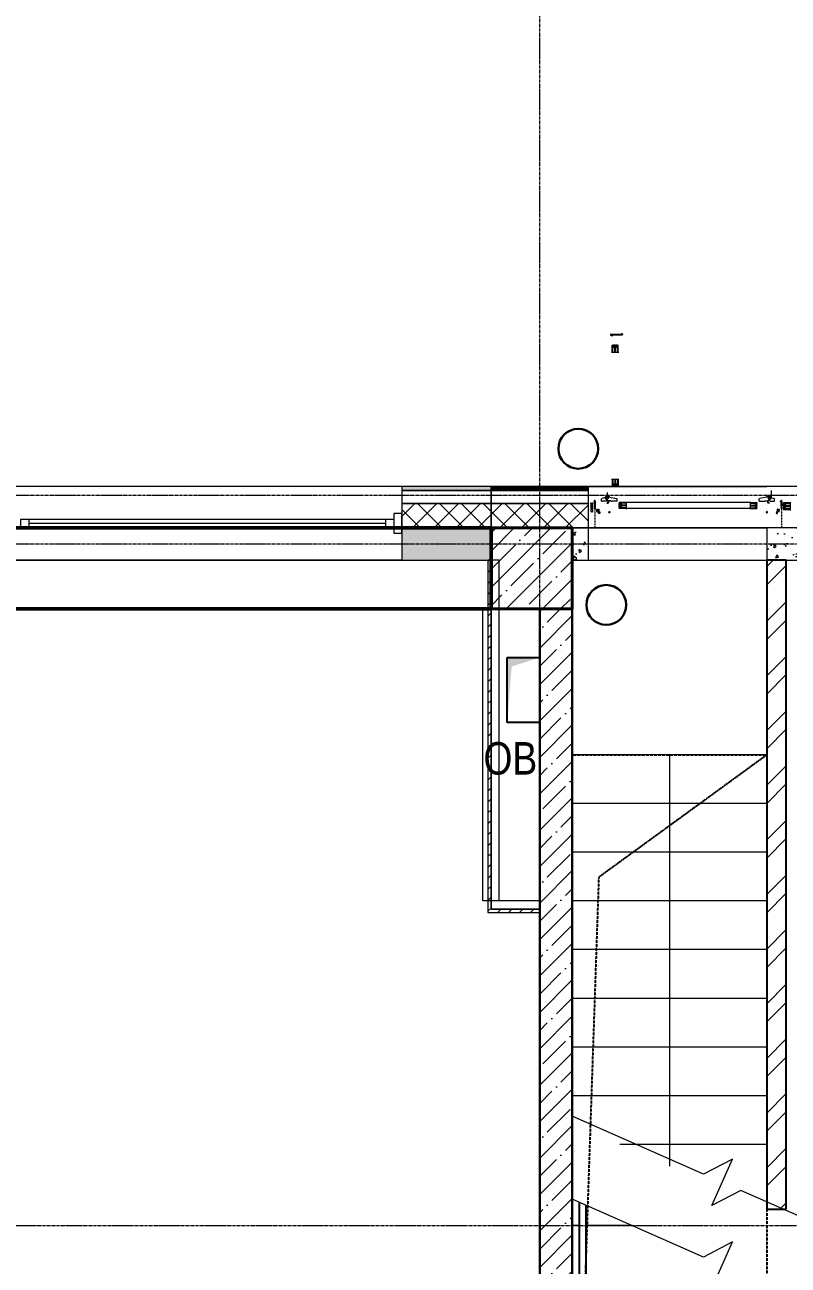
# Model space of a CAD drawing. Header units: millimetres. Extents: x -7155 to 483283, y -227682 to 148426.
# Drawn here: x 21025 to 25732, y 96055 to 103700 of the extents above; entities that cross this region are included whole.
import ezdxf

# ---------------------------------------------------------------- set-up
doc = ezdxf.new("R2010")
doc.units = ezdxf.units.MM
for name, pattern in [('ACAD_ISO10W100', [18, 12, -3, 0, -3]), ('CENTER', [50.8, 31.75, -6.35, 6.35, -6.35]), ('CENTER2', [28.575, 19.05, -3.175, 3.175, -3.175]), ('HIDDEN', [9.525, 6.35, -3.175]), ('HIDDEN2', [4.7625, 3.175, -1.5875])]:
    doc.linetypes.add(name, pattern=pattern)
doc.layers.add('001', color=7, linetype='Continuous')
doc.layers.add('CENTER', color=1, linetype='CENTER')
for name, color, linetype, lineweight in [('A-Wall-Open', 8, 'Continuous', 0), ('A-Wall_Материал_Газоблок_Контур', 250, 'Continuous', 0), ('Al', 59, 'Continuous', 13), ('Cen', 1, 'CENTER2', 13), ('OSN', 7, 'Continuous', 0), ('АР_Колонны', 70, 'Continuous', 30), ('АР_Окна', 4, 'Continuous', 5), ('АР_Стены ГКЛ', 1, 'Continuous', 15), ('АР_Стены ЖБ', 7, 'Continuous', 30), ('АР_Стены кирпич', 32, 'Continuous', 25), ('АР_Стены ПЕНОблок', 52, 'Continuous', 20), ('АР_Стены_Стекло', 4, 'Continuous', 13), ('АР_Тонкая', 254, 'Continuous', 5), ('АР_Утеплитель', 31, 'Continuous', 0), ('АР_Ф_ЛК', 7, 'Continuous', 5), ('АР_Штриховка', 8, 'Continuous', 0), ('Витражные конструкции', 252, 'Continuous', 15), ('ОВ_Отопление', 30, 'Continuous', 5), ('Оси', 1, 'ACAD_ISO10W100', 13)]:
    doc.layers.add(name, color=color, linetype=linetype, lineweight=lineweight)
for name, color, linetype, lineweight, true_color in [('АР_Оси_РД_100', 7, 'Continuous', 0, 0x525252), ('РД_Оси_100', 7, 'Continuous', 0, 0x525252), ('СКУД', 7, 'Continuous', 0, 0xff1a1a)]:
    doc.layers.add(name, color=color, linetype=linetype, lineweight=lineweight, true_color=true_color)
doc.layers.add('КР_Балки-0.5', color=60, linetype='Continuous', lineweight=50, plot=False)
doc.layers.add('РД_Витраж_проем', color=80, linetype='Continuous', lineweight=0, plot=False)
doc.styles.add('style1', font='ARIALN.TTF')

# ---------------------------------------------------------------- blocks, each defined once
blk = doc.blocks.new('СОШ_2200_АР_ОСИ_М100_28.05.24')
at = {"layer": 'АР_Оси_РД_100', "linetype": 'CENTER2'}
for p, q in [((24200, -6155), (24200, 139938.679)), ((-5954.958, 96300), (119910, 96300))]:
    blk.add_line(p, q, dxfattribs=at)
for points in [[(119910, 100950), (119410, 100800), (-5454.958, 100800), (-5954.958, 100950)], [(119910, 100350), (119410, 100500), (-5454.958, 100500), (-5954.958, 100350)]]:
    blk.add_lwpolyline(points, dxfattribs=at)
blk = doc.blocks.new('ТПУ-45.02')
at = {"elevation": 0}
blk.add_lwpolyline([(-2, 2.5, -0.916659), (-1.5, 2.4), (-1.5, 1.4, -0.398231), (-1.6, 1.3), (-1.9, 1.3, 0.668179), (-2.1, 0.9), (-1.3, 0.1, 0.198912), (-1.1, 0), (1.2, 0, 0.198912), (1.3, 0.1), (2.1, 0.9, 0.668179), (2, 1.3), (1.6, 1.3, -0.414214), (1.5, 1.4), (1.5, 2.4, -0.904069), (2, 2.5), (3.3, 2.5, 0.414214), (3.5, 2.7), (3.5, 3.1, 0.327426), (3.3, 3.4), (-1, 4.3, 0.167079), (-1.2, 4.3, -0.978527), (-1.6, 4.8, 0.140808), (-1.5, 4.9), (-1, 6.4, -0.301775), (-0.8, 6.6, -0.191208), (1.6, 6.3, -0.2528), (1.7, 6.1, 0.249371), (1.8, 5.9, -0.087675), (2.5, 5.2, 0.34791), (2.8, 5.1), (3.3, 5.4, 0.434986), (3.4, 5.7, 0.631386), (-3.8, 4.5), (-3.8, 2.7, 0.423855), (-3.6, 2.5)], format="xyb", close=True, dxfattribs=at)
blk.add_lwpolyline([(-2, 4.3, 0.440609), (-1.8, 4), (-0.5, 3.8, -0.880439), (-0.6, 3.3), (-3.2, 3.3, -0.266716), (-1.7, 6.2, -0.681981), (-1.5, 6.1)], format="xyb", close=True)
blk.add_lwpolyline([(0.6, 0.7, 0.413945), (0.7, 0.8), (0.7, 2.4, 0.414214), (0.5, 2.7), (-0.4, 2.7, 0.414214), (-0.7, 2.4), (-0.7, 0.8, 0.413945), (-0.5, 0.7), (0.6, 0.7)], format="xyb")
blk = doc.blocks.new('РУ-65.05')
blk.add_blockref('ТПУ-45.02', (-2.6, -2.5))
blk = doc.blocks.new('petlia_dv')
for p, q in [((-59.9, 22), (-59.9, 11)), ((-59.9, 22), (-24.3, 22)), ((-59.9, 11), (-59.7, 11)), ((-59.7, 11), (-59.7, 9.4)), ((-12.5, -2.6), (-55.6, 4.4)), ((-20.9, 22), (-24.3, 22)), ((-20.9, 22), (-20.9, 19)), ((-20.9, 19), (-4.9, 19)), ((-4.9, 19), (-0.2, 13.4)), ((-4.9, 19), (-2.7, 16.3)), ((7.9, 19), (-1.3, 14.8)), ((-0.2, 13.4), (5.5, 13.3)), ((5.5, 13.3), (5.5, 12.4)), ((5.9, 12.3), (5.5, 12.4)), ((7.9, 22), (32.5, 22)), ((7.9, 22), (7.9, 19)), ((12.5, 4.5), (12.5, -4.5)), ((12.5, -2), (33.9, 3.8)), ((35.9, 22), (32.5, 22)), ((35.9, 7), (35.4, 7)), ((35.4, 7), (35.4, 5.7)), ((35.9, 22), (35.9, 7)), ((-12.5, -2.6), (-12.5, -4.5)), ((4.5, -12.5), (-4.5, -12.5)), ((-4.5, -12.5), (4.5, -12.5)), ((12.5, -2.4), (12.5, -4.5))]:
    blk.add_line(p, q)
for radius in [6, 5]:
    blk.add_circle((0, 0), radius)
for centre, radius, start, end in [((-54.7, 9.4), 5, 180, 260), ((4.5, 4.5), 8, 0, 80), ((33.4, 5.7), 2, 285, 0), ((-4.5, -4.5), 8, 180, 270), ((-4.5, -4.5), 8, 180, 270), ((4.5, -4.5), 8, 270, 0), ((4.5, -4.5), 8, 270, 0)]:
    blk.add_arc(centre, radius, start, end)
at = {"layer": '001'}
blk.add_line((-12.5, -2.5), (-12.5, -4.5), dxfattribs=at)
at = {"layer": 'Cen', "ltscale": 0.5}
blk.add_line((3.2, 0), (-3.2, 0), dxfattribs=at)
at = {"layer": 'Cen', "ltscale": 0.3}
blk.add_line((0, 3.2), (0, -2.8), dxfattribs=at)
blk = doc.blocks.new('tpu004MM')
blk.add_lwpolyline([(4, -6.3, -1), (4.4, -7.3), (2.7, -7.9, 0.315299), (2.5, -8.1), (2.5, -8.5, -0.8391), (1.3, -8.7), (-1.2, -1.7, -0.520567), (-1, -1.4), (-0.2, -1.4, 0.414214), (0, -1.2), (0, 1.1, 0.520567), (-0.7, 1.5), (-1.5, 1.2, -0.414214), (-1.8, 1.4), (-2.3, 2.8, -0.414214), (-2.2, 3.1), (0.4, 4.1, -0.067914), (0.5, 4.1), (5.7, 4.5, -0.87281), (5.8, 3.9), (2.7, 2.8, 0.315299), (2.5, 2.5), (2.5, -1.2, 0.520567), (2.8, -1.4), (5.3, -0.5, -1), (5.7, -1.5), (2.7, -2.6, 0.315299), (2.5, -2.8), (2.5, -6.5, 0.520567), (2.8, -6.8)], format="xyb", close=True)
blk = doc.blocks.new('РУ-65.02')
at = {"layer": 'OSN', "xscale": -1}
blk.add_blockref('tpu004MM', (0, 0), dxfattribs=at)
blk = doc.blocks.new('Стекло 4 мм разрез')
at = {"layer": 'Al'}
for p, q in [((-2, -41.9), (-2, 0)), ((2, -41.9), (2, 0))]:
    blk.add_line(p, q, dxfattribs=at)
at = {"layer": 'Al', "ltscale": 4}
blk.add_line((2, 0), (-2, 0), dxfattribs=at)
at = {"layer": 'Al', "color": 5, "linetype": 'Continuous'}
for p, q in [((-1.4, -5.4), (1.4, -2.5)), ((-1.4, -11), (1.4, -8.2)), ((-1.4, -16.7), (1.4, -13.9)), ((-1.4, -22.4), (1.4, -19.6)), ((-1.4, -28.1), (1.4, -25.2)), ((-1.4, -33.7), (1.4, -30.9)), ((-1.4, -39.4), (1.4, -36.6)), ((-1.1, -3.9), (0, -2.8)), ((-1.1, -9.6), (0, -8.5)), ((-1.1, -15.3), (0, -14.2)), ((-1.1, -21), (0, -19.8)), ((-1.1, -26.6), (0, -25.5)), ((-1.1, -32.3), (0, -31.2)), ((-1.1, -38), (0, -36.9)), ((0, -5.1), (1.1, -3.9)), ((0, -10.8), (1.1, -9.6)), ((0, -16.4), (1.1, -15.3)), ((0, -22.1), (1.1, -21)), ((0, -27.8), (1.1, -26.6)), ((0, -33.5), (1.1, -32.3)), ((0, -39.1), (1.1, -38))]:
    blk.add_line(p, q, dxfattribs=at)
blk = doc.blocks.new('СПД 38 4+4+4')
at = {"layer": 'Al', "ltscale": 4}
for p, q in [((4, 0), (17, -12)), ((4, -12), (17, 0)), ((21, 0), (34, -12)), ((21, -12), (34, 0))]:
    blk.add_line(p, q, dxfattribs=at)
for points in [[(4, 0), (17, 0), (17, -12), (4, -12)], [(21, 0), (34, 0), (34, -12), (21, -12)]]:
    blk.add_lwpolyline(points, close=True, dxfattribs=at)
at = {"layer": 'Cen', "ltscale": 5}
blk.add_line((41, -41.9), (-3, -41.9), dxfattribs=at)
at = {"layer": 'Al', "ltscale": 4}
for p in [(2, 0), (19, 0), (36, 0)]:
    blk.add_blockref('Стекло 4 мм разрез', p, dxfattribs=at)
blk = doc.blocks.new('ТПУ-032-14')
at = {"color": 191}
for p, q in [((-12, 0), (-12, -14)), ((-9.8, 0), (-12, 0)), ((-8.5, 4.4), (-10, 2.1)), ((-10, 1.9), (-9.6, 1.6)), ((-9.5, 1.4), (-9.5, 0.2)), ((-8, -1.2), (-8, 4.2)), ((-4, 4.2), (-4, -1.2)), ((-2, 2.1), (-3.5, 4.4)), ((-2.5, 0.2), (-2.5, 1.4)), ((-2.4, 1.6), (-2, 1.9)), ((0, 0), (-2.3, 0)), ((0, -14), (0, 0)), ((-12, -14), (-10.6, -14)), ((-10.5, -5.8), (-10.5, -1.8)), ((-10.5, -12.2), (-10.5, -9.9)), ((-10.4, -13.9), (-9.6, -13.1)), ((-10.3, -9.6), (-6.1, -8.5)), ((-10.2, -1.5), (-8.2, -1.5)), ((-9.8, -12.5), (-10.2, -12.5)), ((-9.5, -12.9), (-9.5, -12.8)), ((-6.1, -5.9), (-9.2, -6.8)), ((-2.8, -6.8), (-5.9, -5.9)), ((-5.9, -8.5), (-1.7, -9.6)), ((-3.8, -1.5), (-1.8, -1.5)), ((-2.5, -12.8), (-2.5, -12.9)), ((-2.4, -13.1), (-1.6, -13.9)), ((-1.8, -12.5), (-2.3, -12.5)), ((-1.5, -1.8), (-1.5, -5.8)), ((-1.5, -9.9), (-1.5, -12.2)), ((-1.4, -14), (0, -14))]:
    blk.add_line(p, q, dxfattribs=at)
for centre, start, end in [((-9.8, 2), 146.30993, 216.61583), ((-8.2, 4.2), 0, 146.30993), ((-3.8, 4.2), 33.69007, 180), ((-2.3, 2), 323.38417, 33.69007), ((-10.6, -13.8), 270, 315), ((-9.8, -12.8), 0, 90), ((-9.8, -12.9), 315, 0), ((-8.2, -1.2), 270, 0), ((-6, -6.2), 75, 105), ((-3.8, -1.2), 180, 270), ((-2.3, -12.8), 90, 180), ((-2.3, -12.9), 180, 225), ((-1.4, -13.8), 225, 270)]:
    blk.add_arc(centre, 0.25, start, end, dxfattribs=at)
at = {"color": 191, "extrusion": (0, 0, -1)}
for centre, radius, start, end in [((9.7, 0.2), 0.25, 180, 270), ((9.7, 1.4), 0.25, 127.90448, 180), ((2.3, 1.4), 0.25, 0, 52.09552), ((2.3, 0.2), 0.25, 270, 0), ((10.2, -1.8), 0.25, 0, 90), ((9.5, -5.8), 1, 255, 0), ((10.2, -9.9), 0.25, 0, 75), ((10.2, -12.2), 0.25, 270, 0), ((6, -8.8), 0.25, 75, 105), ((2.5, -5.8), 1, 180, 285), ((1.7, -1.8), 0.25, 90, 180), ((1.7, -12.2), 0.25, 180, 270), ((1.7, -9.9), 0.25, 105, 180)]:
    blk.add_arc(centre, radius, start, end, dxfattribs=at)
blk = doc.blocks.new('Дверь 72 активная створка в витраж 44')
at = {"layer": 'OSN'}
blk.add_line((-73, 34.7), (-82.8, 34.7), dxfattribs=at)
at = {"rotation": 180}
for name, p in [('РУ-65.05', (-85.1, 41.3)), ('РУ-65.02', (-29.2, -25.5))]:
    blk.add_blockref(name, p, dxfattribs=at)
blk.add_blockref('РУ-65.05', (-86.6, -22.7))
at = {"layer": 'Al', "ltscale": 4, "xscale": -1}
for p, rotation in [((-144.6, 140.2), 179.9999999999999), ((-150.5, 0.3), 270)]:
    blk.add_blockref('СПД 38 4+4+4', p, dxfattribs=dict(at, rotation=rotation))
at = {"layer": 'Al', "ltscale": 4, "rotation": 180}
blk.add_blockref('ТПУ-032-14', (-25, -18), dxfattribs=at)
at = {"layer": 'OSN', "xscale": -1, "rotation": 180}
blk.add_blockref('petlia_dv', (-77.5, 67.3), dxfattribs=at)
blk = doc.blocks.new('Дверь 72 в витраж 44')
at = {"layer": 'OSN'}
blk.add_line((-73, 34.7), (-82.8, 34.7), dxfattribs=at)
at = {"rotation": 180}
for name, p in [('РУ-65.05', (-85.1, 41.3)), ('РУ-65.02', (-29.2, -25.5))]:
    blk.add_blockref(name, p, dxfattribs=at)
blk.add_blockref('РУ-65.05', (-86.6, -22.7))
at = {"layer": 'Al', "ltscale": 4, "xscale": -1, "rotation": 270}
blk.add_blockref('СПД 38 4+4+4', (-150.5, 0.3), dxfattribs=at)
at = {"layer": 'Al', "ltscale": 4, "rotation": 180}
blk.add_blockref('ТПУ-032-14', (-25, -18), dxfattribs=at)
at = {"layer": 'OSN', "xscale": -1, "rotation": 180}
blk.add_blockref('petlia_dv', (-77.5, 67.3), dxfattribs=at)
blk = doc.blocks.new('стойка 500.100.03')
at = {"layer": 'Оси'}
blk.add_line((0, 0), (0, -118), dxfattribs=at)
blk = doc.blocks.new('VS_5i5x45')
for p, q in [((-5.1, 3.9), (-4.7, 4.5)), ((-5.1, -3.9), (-5.1, 3.9)), ((-5.1, 0), (-5.1, 3.9)), ((-5.1, 0), (-5.1, -3.9)), ((-1.4, 4.5), (-4.7, 4.5)), ((-1.4, 2.7), (-4.7, 2.7)), ((-1.4, 2.7), (-3.2, 2.7)), ((-1.1, 5), (-1.4, 4.5)), ((-1.1, 5), (-0.5, 5)), ((-1.1, 0), (-1.1, 5)), ((-1.1, 0), (-1.1, -5)), ((-0.5, 5), (-0.5, 0)), ((-0.5, 2.7), (23.8, 2.7)), ((-0.5, -5), (-0.5, 0)), ((23.8, 2.7), (24.7, -2.8)), ((24.1, 1.8), (23.8, 2.7)), ((24.1, 1.8), (25, -1.8)), ((24.1, 1.8), (25.4, 1.8)), ((25.4, 1.8), (25.6, 2.7)), ((25.4, 1.8), (26.3, -1.8)), ((25.6, 2.7), (26.5, -2.8)), ((25.9, 1.8), (25.6, 2.7)), ((25.9, 1.8), (26.8, -1.8)), ((25.9, 1.8), (27.2, 1.8)), ((27.2, 1.8), (27.4, 2.7)), ((27.2, 1.8), (28.1, -1.8)), ((27.4, 2.7), (28.3, -2.8)), ((27.7, 1.8), (27.4, 2.7)), ((27.7, 1.8), (28.6, -1.8)), ((27.7, 1.8), (29, 1.8)), ((29, 1.8), (29.2, 2.7)), ((29, 1.8), (29.9, -1.8)), ((29.2, 2.7), (30.1, -2.8)), ((29.5, 1.8), (29.2, 2.7)), ((29.5, 1.8), (30.4, -1.8)), ((29.5, 1.8), (30.8, 1.8)), ((30.8, 1.8), (31, 2.7)), ((30.8, 1.8), (31.7, -1.8)), ((31, 2.7), (31.9, -2.8)), ((31.3, 1.8), (31, 2.7)), ((31.3, 1.8), (32.2, -1.8)), ((31.3, 1.8), (32.6, 1.8)), ((32.6, 1.8), (32.8, 2.7)), ((32.6, 1.8), (33.5, -1.8)), ((32.8, 2.7), (33.7, -2.8)), ((33.1, 1.8), (32.8, 2.7)), ((33.1, 1.8), (34, -1.8)), ((33.1, 1.8), (34.4, 1.8)), ((34.4, 1.8), (34.6, 2.7)), ((34.4, 1.8), (35.3, -1.8)), ((34.6, 2.7), (35.5, -2.8)), ((34.9, 1.8), (34.6, 2.7)), ((34.9, 1.8), (35.8, -1.8)), ((34.9, 1.8), (36.2, 1.8)), ((36.2, 1.8), (36.4, 2.7)), ((36.2, 1.8), (37.1, -1.8)), ((36.4, 2.7), (37.3, -2.8)), ((36.7, 1.8), (36.4, 2.7)), ((36.7, 1.8), (37.6, -1.8)), ((36.7, 1.8), (38, 1.8)), ((38, 1.8), (38.2, 2.7)), ((38, 1.8), (38.9, -1.8)), ((38.2, 2.7), (39.1, -2.8)), ((38.5, 1.8), (38.2, 2.7)), ((38.5, 1.8), (39.4, -1.8)), ((38.5, 1.8), (39.8, 1.8)), ((39.8, 1.8), (40, 2.7)), ((39.8, 1.8), (40.6, -1.7)), ((40, 2.7), (40.9, -2.6)), ((40.3, 1.8), (40, 2.7)), ((40.3, 1.8), (41.7, 1.2)), ((40.3, 1.8), (41.1, -1.5)), ((41.7, 1.2), (41.9, 2.1)), ((41.7, 1.2), (42.3, -1)), ((42.3, 0.9), (41.9, 2.1)), ((41.9, 2.1), (42.6, -1.9)), ((42.3, 0.9), (44.5, 0)), ((42.3, 0.9), (42.7, -0.8)), ((42.7, -0.8), (44.5, 0)), ((-5.1, -3.9), (-4.7, -4.5)), ((-1.4, -2.8), (-4.7, -2.8)), ((-1.4, -4.5), (-4.7, -4.5)), ((-1.1, -5), (-1.4, -4.5)), ((-1.1, -5), (-0.5, -5)), ((-0.5, -2.8), (24.7, -2.8)), ((25, -1.8), (24.7, -2.8)), ((25, -1.8), (26.3, -1.8)), ((26.3, -1.8), (26.5, -2.8)), ((26.8, -1.8), (26.5, -2.8)), ((26.8, -1.8), (28.1, -1.8)), ((28.1, -1.8), (28.3, -2.8)), ((28.6, -1.8), (28.3, -2.8)), ((28.6, -1.8), (29.9, -1.8)), ((29.9, -1.8), (30.1, -2.8)), ((30.4, -1.8), (30.1, -2.8)), ((30.4, -1.8), (31.7, -1.8)), ((31.7, -1.8), (31.9, -2.8)), ((32.2, -1.8), (31.9, -2.8)), ((32.2, -1.8), (33.5, -1.8)), ((33.5, -1.8), (33.7, -2.8)), ((34, -1.8), (33.7, -2.8)), ((34, -1.8), (35.3, -1.8)), ((35.3, -1.8), (35.5, -2.8)), ((35.8, -1.8), (35.5, -2.8)), ((35.8, -1.8), (37.1, -1.8)), ((37.1, -1.8), (37.3, -2.8)), ((37.6, -1.8), (37.3, -2.8)), ((37.6, -1.8), (38.9, -1.8)), ((38.9, -1.8), (39.1, -2.8)), ((39.4, -1.8), (39.1, -2.8)), ((39.4, -1.8), (40.3, -1.8)), ((40.3, -1.8), (40.6, -1.7)), ((40.6, -1.7), (40.9, -2.6)), ((41.1, -1.5), (40.9, -2.6)), ((41.1, -1.5), (42.3, -1)), ((42.3, -1), (42.6, -1.9)), ((42.7, -0.8), (42.6, -1.9))]:
    blk.add_line(p, q)
for centre, radius, start, end in [((-3.5, 3.6), 1.48, 144.06038, 216.67043), ((5.5, 0.4), 10.5, 166.9324, 182.03073), ((6.1, 0), 7.97, 159.82466, 200.17534), ((-0.8, 3.6), 1.07, 125.30926, 234.69074), ((5.5, -0.4), 10.5, 177.96927, 193.0676), ((-3.5, -3.6), 1.48, 143.32957, 215.93962), ((-0.8, -3.6), 1.07, 125.30926, 234.69074)]:
    blk.add_arc(centre, radius, start, end)
blk = doc.blocks.new('Стекло 6 мм разрез')
at = {"layer": 'Al'}
for p, q in [((-3, -41.9), (-3, 0)), ((3, -41.9), (3, 0))]:
    blk.add_line(p, q, dxfattribs=at)
at = {"layer": 'Al', "ltscale": 4}
blk.add_line((3, 0), (-3, 0), dxfattribs=at)
at = {"layer": 'Al', "color": 5, "linetype": 'Continuous'}
for p, q in [((-1.4, -5.4), (1.4, -2.5)), ((-1.4, -11), (1.4, -8.2)), ((-1.4, -16.7), (1.4, -13.9)), ((-1.4, -22.4), (1.4, -19.6)), ((-1.4, -28.1), (1.4, -25.2)), ((-1.4, -33.7), (1.4, -30.9)), ((-1.4, -39.4), (1.4, -36.6)), ((-1.1, -3.9), (0, -2.8)), ((-1.1, -9.6), (0, -8.5)), ((-1.1, -15.3), (0, -14.2)), ((-1.1, -21), (0, -19.8)), ((-1.1, -26.6), (0, -25.5)), ((-1.1, -32.3), (0, -31.2)), ((-1.1, -38), (0, -36.9)), ((0, -5.1), (1.1, -3.9)), ((0, -10.8), (1.1, -9.6)), ((0, -16.4), (1.1, -15.3)), ((0, -22.1), (1.1, -21)), ((0, -27.8), (1.1, -26.6)), ((0, -33.5), (1.1, -32.3)), ((0, -39.1), (1.1, -38))]:
    blk.add_line(p, q, dxfattribs=at)
blk = doc.blocks.new('СПД 44 6+6+6')
at = {"layer": 'Al', "ltscale": 4}
for p, q in [((6, 0), (20, -12)), ((6, -12), (20, 0)), ((26, 0), (38, -12)), ((26, -12), (38, 0))]:
    blk.add_line(p, q, dxfattribs=at)
for points in [[(6, 0), (20, 0), (20, -12), (6, -12)], [(26, 0), (38, 0), (38, -12), (26, -12)]]:
    blk.add_lwpolyline(points, close=True, dxfattribs=at)
at = {"layer": 'Cen', "ltscale": 5}
blk.add_line((47, -41.9), (-3, -41.9), dxfattribs=at)
at = {"layer": 'Al', "ltscale": 4}
for p in [(3, 0), (23, 0), (41, 0)]:
    blk.add_blockref('Стекло 6 мм разрез', p, dxfattribs=at)
blk = doc.blocks.new('СПД 44 стойка крайний')
at = {"layer": 'Витражные конструкции', "const_width": 0.6}
blk.add_lwpolyline([(-27.8, 36.3), (-10.4, 36.3), (-4.8, 38.6), (5.8, 38.6), (12, 36.3), (28, 36.3)], dxfattribs=at)
at = {"layer": 'Оси', "color": 1}
blk.add_line((0, 6), (0, 53.7), dxfattribs=at)
at = {"layer": 'Al', "ltscale": 4, "rotation": 90}
blk.add_blockref('СПД 44 6+6+6', (12.5, -8), dxfattribs=at)
at = {"layer": 'Витражные конструкции', "ltscale": 25, "rotation": 270}
blk.add_blockref('VS_5i5x45', (0, 40.7), dxfattribs=at)
blk = doc.blocks.new('ТПУ-032-07')
at = {"color": 191}
blk.add_lwpolyline([(-10.5, -5.2, 0.414214), (-10.2, -5.5), (-9.8, -5.5, -0.414214), (-9.5, -5.8), (-9.5, -5.9, -0.198912), (-9.6, -6.1), (-10.4, -6.9, -0.198912), (-10.6, -7), (-12, -7), (-12, 0), (-9.8, 0, 0.324532), (-9.5, 0.3), (-9.5, 1.4, 0.231307), (-9.6, 1.6), (-10, 1.9, -0.316767), (-10, 2.2), (-8.6, 4.3, -0.780158), (-8, 4.3), (-8, -0.7, 0.493145), (-7.7, -0.9), (-6.1, -0.5, -0.131652), (-5.9, -0.5), (-4.3, -0.9, 0.493145), (-4, -0.7), (-4, 4.3, -0.780158), (-3.4, 4.3), (-2, 2.2, -0.316767), (-2, 1.9), (-2.4, 1.6, 0.231307), (-2.5, 1.4), (-2.5, 0.3, 0.324532), (-2.2, 0), (0, 0), (0, -7), (-1.4, -7, -0.198912), (-1.6, -6.9), (-2.4, -6.1, -0.198912), (-2.5, -5.9), (-2.5, -5.8, -0.414214), (-2.2, -5.5), (-1.8, -5.5, 0.414214), (-1.5, -5.2), (-1.5, -2.9, 0.339454), (-1.7, -2.6), (-5.9, -1.5, 0.131652), (-6.1, -1.5), (-10.3, -2.6, 0.339454), (-10.5, -2.9)], format="xyb", close=True, dxfattribs=at)
blk = doc.blocks.new('ТПУ-032-33')
at = {"color": 191}
for points in [[(-1.4, -33), (0, -33), (0, 0), (-2.2, 0, -0.414214), (-2.5, 0.2), (-2.5, 1.4, -0.231307), (-2.4, 1.6), (-2, 1.9, 0.316767), (-2, 2.1), (-3.4, 4.3, 0.780158), (-4, 4.3), (-4, -1.2, 0.414214), (-3.8, -1.5), (-1.8, -1.5, -0.414214), (-1.5, -1.8), (-1.5, -14.3, -0.493145), (-1.8, -14.6), (-5.9, -14.6, 0.131652), (-6.1, -14.6), (-10.2, -14.6, -0.493145), (-10.5, -14.3), (-10.5, -1.8, -0.414214), (-10.2, -1.5), (-8.2, -1.5, 0.414214), (-8, -1.2), (-8, 4.3, 0.780158), (-8.6, 4.3), (-10, 2.1, 0.316767), (-10, 1.9), (-9.6, 1.6, -0.231307), (-9.5, 1.4), (-9.5, 0.2, -0.414214), (-9.8, 0), (-12, 0), (-12, -33), (-10.6, -33, 0.198912), (-10.4, -32.9), (-9.6, -32.1, 0.198912), (-9.5, -31.9), (-9.5, -31.8, 0.414214), (-9.8, -31.5), (-10.2, -31.5, -0.414214), (-10.5, -31.2), (-10.5, -28.9, -0.339454), (-10.3, -28.6), (-6.1, -28.6, -0.131652), (-5.9, -28.6), (-1.7, -28.6, -0.339454), (-1.5, -28.9), (-1.5, -31.2, -0.414214), (-1.8, -31.5), (-2.2, -31.5, 0.414214), (-2.5, -31.8), (-2.5, -31.9, 0.198912), (-2.4, -32.1), (-1.6, -32.9, 0.198912)], [(-1.5, -15.9, 0.339454), (-1.7, -15.6), (-5.9, -15.6, 0.131652), (-6.1, -15.6), (-10.3, -15.6, 0.339454), (-10.5, -15.9), (-10.5, -26.8, 0.493145), (-10.2, -27.1), (-6.1, -27.1, -0.131652), (-5.9, -27.1), (-1.8, -27.1, 0.493145), (-1.5, -26.8)]]:
    blk.add_lwpolyline(points, format="xyb", close=True, dxfattribs=at)
blk = doc.blocks.new('проставка крайняя')
at = {"layer": 'Al', "ltscale": 4, "xscale": -1}
for name, p in [('ТПУ-032-33', (-0.2, 0)), ('ТПУ-032-14', (-0.2, -33)), ('ТПУ-032-07', (-0.2, -47))]:
    blk.add_blockref(name, p, dxfattribs=at)
blk = doc.blocks.new('крышка пустая')
at = {"layer": 'Витражные конструкции', "const_width": 0.6}
blk.add_lwpolyline([(27.8, 36.3), (10.4, 36.3), (4.8, 38.6), (-5.8, 38.6), (-11.9, 36.3), (-28, 36.3)], dxfattribs=at)
at = {"layer": 'Оси', "color": 1}
blk.add_line((0, 6), (0, 53.7), dxfattribs=at)
at = {"layer": 'Витражные конструкции', "ltscale": 25, "xscale": -1, "rotation": 89.99999999999997}
blk.add_blockref('VS_5i5x45', (0, 40.7), dxfattribs=at)
blk = doc.blocks.new('импост1')
at = {"layer": 'CENTER', "ltscale": 5}
blk.add_line((16.4, -75.3), (-61, -75.3), dxfattribs=at)
for p, rotation in [((-51.2, -74.6), 270), ((12.7, -76.1), 89.99999999999999)]:
    blk.add_blockref('РУ-65.05', p, dxfattribs=dict(rotation=rotation))
at = {"layer": 'Al', "ltscale": 4, "rotation": 180}
blk.add_blockref('СПД 38 4+4+4', (-10.2, -10.7), dxfattribs=at)

msp = doc.modelspace()

# ---------------------------------------------------------------- hatches: boundary and pattern name
at = {"layer": 'АР_Стены ГКЛ', "linetype": 'Continuous', "lineweight": 0, "true_color": 0x000000}
h = msp.add_hatch(dxfattribs=at)
h.set_pattern_fill('ANSI31', color=18, scale=15, angle=-1.3e-14, style=0)
h.paths.add_polyline_path([(23880, 98230), (23900, 98250), (23900, 100400), (23880, 100400)], flags=0)
h = msp.add_hatch(dxfattribs=at)
h.set_pattern_fill('ANSI31', color=18, scale=15, angle=360, style=0)
h.paths.add_polyline_path([(24200, 98230), (24200, 98250), (23900, 98250), (23880, 98230)], flags=0)
at = {"layer": 'АР_Штриховка', "linetype": 'Continuous', "lineweight": 0, "true_color": 0x000000}
h = msp.add_hatch(dxfattribs=at)
h.set_pattern_fill('_U', color=18, style=0, pattern_type=0)
h.set_pattern_definition([(360, (-1e-09, 6e-11), (2e-14, 1), [])])
h.paths.add_polyline_path([(4300, 100855), (4300, 100830), (6550, 100830), (6550, 100855)], flags=0)
h.paths.add_polyline_path([(7650, 100855), (7650, 100830), (9550, 100830), (9550, 100855)], flags=0)
h.paths.add_polyline_path([(11950, 100855), (11950, 100830), (12850, 100830), (12850, 100855)], flags=0)
h.paths.add_polyline_path([(14350, 100855), (14350, 100830), (15250, 100830), (15250, 100855)], flags=0)
h.paths.add_polyline_path([(17650, 100855), (17650, 100830), (18550, 100830), (18550, 100855)], flags=0)
h.paths.add_polyline_path([(20050, 100855), (20050, 100830), (20950, 100830), (20950, 100855)], flags=0)
h.paths.add_polyline_path([(23350, 100855), (23350, 100830), (23900, 100830), (23900, 100855)], flags=0)
h = msp.add_hatch(dxfattribs=at)
h.set_pattern_fill('_U', color=18, style=0, pattern_type=0)
h.set_pattern_definition([(360, (0, -3e-11), (-4e-22, 1), [])])
h.paths.add_polyline_path([(23900, 100855), (23900, 100830), (24500, 100830), (24500, 100855)], flags=0)
h.paths.add_polyline_path([(28300, 100855), (28300, 100830), (28600, 100830), (28600, 100855)], flags=0)
h = msp.add_hatch(dxfattribs=at)
h.set_pattern_fill('ANSI37', color=18, scale=30, angle=-1e-12, style=0)
h.paths.add_polyline_path([(4300, 100750), (4300, 100600), (6550, 100600), (6550, 100750)], flags=0)
h.paths.add_polyline_path([(7650, 100750), (7650, 100600), (9550, 100600), (9550, 100750)], flags=0)
h.paths.add_polyline_path([(11950, 100750), (11950, 100600), (12850, 100600), (12850, 100750)], flags=0)
h.paths.add_polyline_path([(14350, 100750), (14350, 100600), (15250, 100600), (15250, 100750)], flags=0)
h.paths.add_polyline_path([(17650, 100750), (17650, 100600), (18550, 100600), (18550, 100750)], flags=0)
h.paths.add_polyline_path([(20050, 100750), (20050, 100600), (20950, 100600), (20950, 100750)], flags=0)
h.paths.add_polyline_path([(23350, 100750), (23350, 100600), (23900, 100600), (23900, 100750)], flags=0)
h = msp.add_hatch(dxfattribs=at)
h.set_pattern_fill('ANSI37', color=18, scale=30, angle=2e-20, style=0)
h.paths.add_polyline_path([(23900, 100750), (23900, 100600), (24500, 100600), (24500, 100750)], flags=0)
h.paths.add_polyline_path([(28300, 100750), (28300, 100600), (28600, 100600), (28600, 100750)], flags=0)
h = msp.add_hatch(dxfattribs=at)
h.set_pattern_fill('AR-CONC', color=18, angle=-1e-12, style=0)
h.paths.add_polyline_path([(4300, 100600), (4300, 100400), (6550, 100400), (6550, 100600)], flags=0)
h.paths.add_polyline_path([(7650, 100600), (7650, 100400), (9550, 100400), (9550, 100600)], flags=0)
h.paths.add_polyline_path([(11950, 100600), (11950, 100400), (12850, 100400), (12850, 100600)], flags=0)
h.paths.add_polyline_path([(14350, 100600), (14350, 100400), (15250, 100400), (15250, 100600)], flags=0)
h.paths.add_polyline_path([(17650, 100600), (17650, 100400), (18550, 100400), (18550, 100600)], flags=0)
h.paths.add_polyline_path([(20050, 100600), (20050, 100400), (20950, 100400), (20950, 100600)], flags=0)
h.paths.add_polyline_path([(23350, 100600), (23350, 100400), (23900, 100400), (23900, 100600)], flags=0)
at = {"layer": 'АР_Штриховка', "linetype": 'Continuous', "lineweight": 5, "true_color": 0x000000}
h = msp.add_hatch(dxfattribs=at)
h.set_pattern_fill('ANSI35', color=18, scale=25, style=0)
h.paths.add_polyline_path([(23900, 100100), (24400, 100100), (24400, 100600), (23900, 100600)], flags=0)
at = {"layer": 'АР_Штриховка', "linetype": 'Continuous', "lineweight": 0, "true_color": 0x000000}
h = msp.add_hatch(dxfattribs=at)
h.set_pattern_fill('AR-CONC', color=18, angle=45, style=0)
h.paths.add_polyline_path([(24400, 100600), (24400, 100400), (24500, 100400), (24500, 100600)], flags=0)
h = msp.add_hatch(dxfattribs=at)
h.set_pattern_fill('AR-CONC', color=18, angle=45, style=0)
h.paths.add_polyline_path([(25600, 100600), (25600, 100400), (26100, 100400), (26100, 100600)], flags=0)
h = msp.add_hatch(dxfattribs=at)
h.set_pattern_fill('ANSI32', color=18, scale=25, angle=-360, style=0)
h.paths.add_polyline_path([(25720, 100400), (25600, 100400), (25600, 96401.1), (25720, 96401.1)], flags=0)
at = {"layer": 'АР_Штриховка', "linetype": 'Continuous', "lineweight": 5, "true_color": 0x000000}
h = msp.add_hatch(dxfattribs=at)
h.set_pattern_fill('ANSI35', color=18, scale=25, angle=-360, style=0)
h.paths.add_polyline_path([(24400, 100100), (24200, 100100), (24200, 91050), (24400, 91050)], flags=0)

# ---------------------------------------------------------------- linework, layer by layer
at = {"color": 18, "linetype": 'Continuous', "true_color": 0x000000}
for p, q in [((24000, 99400), (24000, 99800)), ((24000, 99800), (24200, 99800)), ((24200, 99800), (24200, 99400)), ((24200, 99400), (24000, 99400))]:
    msp.add_line(p, q, dxfattribs=at)
at = {"color": 18, "linetype": 'HIDDEN', "ltscale": 0.07, "true_color": 0x000000}
for p, q in [((24400, 99200), (25600, 99200)), ((24400, 93600), (24400, 99200)), ((25600, 99200), (24563.9, 98446)), ((25600, 99200), (25600, 93600)), ((24563.9, 98446), (24400, 93600))]:
    msp.add_line(p, q, dxfattribs=at)
at = {"color": 18, "true_color": 0x000000}
for p, q in [((24445, 93300), (24445, 96441)), ((24485, 96425.5), (24485, 93300))]:
    msp.add_line(p, q, dxfattribs=at)
at = {"color": 18, "linetype": 'Continuous', "true_color": 0x000000}
msp.add_solid([(24000, 99400), (24000, 99800), (24026.9, 99745.4), (24200, 99800)], dxfattribs=at)
at = {"layer": 'A-Wall-Open', "color": 18, "linetype": 'Continuous', "lineweight": 0, "true_color": 0x000000}
for p, q in [((24500, 100855), (25600, 100855)), ((24500, 100600), (25600, 100600)), ((24500, 100600), (25600, 100600)), ((24500, 100400), (25600, 100400))]:
    msp.add_line(p, q, dxfattribs=at)
at = {"layer": 'A-Wall_Материал_Газоблок_Контур', "color": 18, "linetype": 'Continuous', "lineweight": 0, "true_color": 0x000000}
for p, q in [((23350, 100855), (20950, 100855)), ((20950, 100400), (23350, 100400))]:
    msp.add_line(p, q, dxfattribs=at)
at = {"layer": 'АР_Колонны', "color": 18, "linetype": 'HIDDEN2', "lineweight": 25, "true_color": 0x000000}
for p, q in [((23900, 100600), (24400, 100600)), ((23900, 100100), (23900, 100600)), ((24400, 100600), (24400, 100100)), ((24400, 100100), (23900, 100100))]:
    msp.add_line(p, q, dxfattribs=at)
at = {"layer": 'АР_Колонны', "color": 18, "linetype": 'Continuous', "lineweight": 30, "true_color": 0x000000}
for p, q in [((24400, 100600), (23900, 100600)), ((23900, 100600), (23900, 100100)), ((24400, 100100), (24400, 100600)), ((23900, 100100), (24400, 100100))]:
    msp.add_line(p, q, dxfattribs=at)
at = {"layer": 'АР_Окна', "color": 18, "linetype": 'Continuous', "lineweight": 5, "true_color": 0x000000}
for p, q in [((23350, 100855), (20950, 100855)), ((21050, 100652.5), (21050, 100602.5)), ((23250, 100627.5), (21050, 100627.5)), ((23250, 100652.5), (23250, 100602.5)), ((23350, 100400), (20950, 100400))]:
    msp.add_line(p, q, dxfattribs=at)
for points in [[(23300, 100567.5), (23350, 100567.5), (23350, 100687.5), (23300, 100687.5)], [(23300, 100652.5), (23300, 100602.5), (21000, 100602.5), (21000, 100652.5)]]:
    msp.add_lwpolyline(points, close=True, dxfattribs=at)
at = {"layer": 'АР_Стены ГКЛ', "color": 18, "linetype": 'Continuous', "lineweight": 5, "true_color": 0x000000}
for p, q in [((23900, 100400), (23880, 100400)), ((23880, 100400), (23880, 98230)), ((23950, 100400), (23900, 100400)), ((23900, 100400), (23900, 98250)), ((23900, 98250), (23900, 100400)), ((23950, 98300), (23950, 100400)), ((23900, 98250), (24200, 98250)), ((24200, 98250), (23900, 98250)), ((24200, 98300), (23950, 98300)), ((24200, 98250), (24200, 98300)), ((24200, 98230), (24200, 98250)), ((23880, 98230), (24200, 98230))]:
    msp.add_line(p, q, dxfattribs=at)
at = {"layer": 'АР_Стены ЖБ', "color": 18, "linetype": 'Continuous', "lineweight": 40, "true_color": 0x000000}
for p, q in [((24400, 100600), (23900, 100600)), ((23900, 100600), (23900, 100100)), ((24400, 100100), (24400, 100600)), ((23900, 100100), (24400, 100100))]:
    msp.add_line(p, q, dxfattribs=at)
at = {"layer": 'АР_Стены ЖБ', "color": 18, "linetype": 'Continuous', "lineweight": 30, "true_color": 0x000000}
for p, q in [((24400, 100100), (24200, 100100)), ((24200, 100100), (24200, 91050)), ((24400, 91050), (24400, 100100))]:
    msp.add_line(p, q, dxfattribs=at)
at = {"layer": 'АР_Стены кирпич', "color": 18, "linetype": 'Continuous', "lineweight": 25, "true_color": 0x000000}
for p, q in [((25720, 100400), (25600, 100400)), ((25600, 100400), (25600, 96401.1)), ((25720, 96401.1), (25720, 100400)), ((25600, 96401.1), (25720, 96401.1))]:
    msp.add_line(p, q, dxfattribs=at)
at = {"layer": 'АР_Стены ПЕНОблок', "color": 18, "linetype": 'Continuous', "lineweight": 20, "true_color": 0x000000}
for p, q in [((23350, 100600), (23350, 100400)), ((23900, 100600), (23350, 100600)), ((23900, 100400), (23900, 100600)), ((24400, 100600), (24400, 100400)), ((24500, 100600), (24400, 100600)), ((24500, 100400), (24500, 100600)), ((25600, 100600), (25600, 100400)), ((26100, 100600), (25600, 100600)), ((23350, 100400), (23900, 100400)), ((24400, 100400), (24500, 100400)), ((25600, 100400), (26100, 100400))]:
    msp.add_line(p, q, dxfattribs=at)
at = {"layer": 'АР_Стены_Стекло', "ltscale": 35}
for p, q in [((25497.6, 100756.3), (24732.4, 100756.3)), ((25497.6, 100718.3), (24732.4, 100718.3))]:
    msp.add_line(p, q, dxfattribs=at)
at = {"layer": 'АР_Тонкая', "color": 18, "linetype": 'Continuous', "lineweight": 5, "true_color": 0x000000}
for p, q in [((23350, 100855), (23350, 100830)), ((23900, 100855), (23350, 100855)), ((23900, 100830), (23900, 100855)), ((23900, 100855), (23900, 100830)), ((24500, 100855), (23900, 100855)), ((24500, 100830), (24500, 100855)), ((23350, 100830), (23350, 100750)), ((23900, 100830), (23350, 100830)), ((23350, 100830), (23900, 100830)), ((23900, 100750), (23900, 100830)), ((23900, 100830), (23900, 100750)), ((24500, 100830), (23900, 100830)), ((23900, 100830), (24500, 100830)), ((24500, 100750), (24500, 100830)), ((23350, 100750), (23900, 100750)), ((23900, 100750), (24500, 100750))]:
    msp.add_line(p, q, dxfattribs=at)
at = {"layer": 'АР_Тонкая', "color": 18, "true_color": 0x000000}
for p, q in [((25210.6, 96616.8), (24400, 96974.1)), ((25388, 96709.4), (25210.6, 96616.8)), ((25262, 96423.4), (25388, 96709.4)), ((25439.4, 96516), (25262, 96423.4)), ((26250, 96158.7), (25439.4, 96516)), ((25210.6, 96105.7), (24400, 96463)), ((25388, 96198.3), (25210.6, 96105.7)), ((25262, 95912.3), (25388, 96198.3))]:
    msp.add_line(p, q, dxfattribs=at)
at = {"layer": 'АР_Утеплитель', "color": 18, "linetype": 'Continuous', "lineweight": 0, "true_color": 0x000000}
for p, q in [((23350, 100750), (23350, 100600)), ((23900, 100750), (23350, 100750)), ((23900, 100600), (23900, 100750)), ((23900, 100750), (23900, 100600)), ((24500, 100750), (23900, 100750)), ((24500, 100600), (24500, 100750)), ((23350, 100600), (23900, 100600)), ((23900, 100600), (24500, 100600))]:
    msp.add_line(p, q, dxfattribs=at)
at = {"layer": 'АР_Ф_ЛК', "color": 18, "true_color": 0x000000}
for p, q in [((25600, 99200), (24400, 99200)), ((25600, 99200), (24400, 99200)), ((24400, 99200), (24400, 96930)), ((25000, 99200), (25000, 98733.8)), ((25600, 96401.1), (25600, 99200)), ((25600, 98900), (24400, 98900)), ((25000, 98733.8), (25000, 96665.6)), ((25600, 98600), (24400, 98600)), ((25600, 98300), (24400, 98300)), ((25600, 98000), (24400, 98000)), ((25600, 97700), (24400, 97700)), ((25600, 97400), (24400, 97400)), ((25600, 97100), (24400, 97100)), ((25600, 96800), (24695, 96800)), ((24445, 96300), (24400, 96300)), ((24769.8, 96300), (24485, 96300))]:
    msp.add_line(p, q, dxfattribs=at)
at = {"layer": 'Витражные конструкции', "color": 18, "ltscale": 35, "true_color": 0x000000}
for points in [[(24617.6, 100785.2), (24617.6, 100818)], [(25630, 100785.3), (25630, 100830.6)]]:
    msp.add_lwpolyline(points, dxfattribs=at)
at = {"layer": 'КР_Балки-0.5', "color": 18, "ltscale": 200, "true_color": 0x000000}
for p, q in [((4300, 100600), (23900, 100600)), ((4300, 100600), (23900, 100600)), ((23900, 100600), (23900, 100100)), ((23900, 100600), (23900, 100100)), ((23900, 100100), (4300, 100100)), ((23900, 100100), (4300, 100100))]:
    msp.add_line(p, q, dxfattribs=at)
at = {"layer": 'ОВ_Отопление', "color": 18, "true_color": 0x000000}
for p, q in [((23850, 98300), (23850, 100100)), ((23850, 100100), (24200, 100100)), ((24200, 100100), (24200, 98300)), ((24200, 98300), (23850, 98300))]:
    msp.add_line(p, q, dxfattribs=at)
at = {"layer": 'РД_Витраж_проем', "color": 18, "linetype": 'Continuous', "lineweight": 0, "true_color": 0x000000}
for p, q in [((28300, 100855), (24500, 100855)), ((28300, 100600), (24500, 100600))]:
    msp.add_line(p, q, dxfattribs=at)
at = {"layer": 'СКУД', "color": 18, "lineweight": 30, "true_color": 0x000000}
for centre in [(24437.8, 101087.2), (24610.5, 100124.6)]:
    msp.add_circle(centre, 122.9, dxfattribs=at)

# ---------------------------------------------------------------- block references
at = {"layer": 'Al', "color": 18, "ltscale": 4, "true_color": 0x000000, "xscale": -1}
for p in [(24540, 100718), (25690, 100718)]:
    msp.add_blockref('стойка 500.100.03', p, dxfattribs=at)
at = {"layer": 'Витражные конструкции', "color": 18, "ltscale": 35, "true_color": 0x000000, "xscale": -1}
for name, p, rotation in [('импост1', (24694.8, 101714.2), 179.9999751976006), ('проставка крайняя', (24515.3, 100700), 180)]:
    msp.add_blockref(name, p, dxfattribs=dict(at, rotation=rotation))
at = {"layer": 'Витражные конструкции', "color": 18, "ltscale": 4, "true_color": 0x000000, "xscale": -1}
msp.add_blockref('Дверь 72 активная створка в витраж 44', (24540, 100718), dxfattribs=at)
at = {"layer": 'Витражные конструкции', "color": 18, "ltscale": 35, "true_color": 0x000000, "xscale": -1}
msp.add_blockref('крышка пустая', (24540, 100718), dxfattribs=at)
at = {"layer": 'Витражные конструкции', "color": 18, "ltscale": 75, "true_color": 0x000000}
msp.add_blockref('Дверь 72 в витраж 44', (25690, 100718), dxfattribs=at)
at = {"layer": 'Витражные конструкции', "color": 18, "ltscale": 4, "true_color": 0x000000}
msp.add_blockref('СПД 44 стойка крайний', (25690, 100718), dxfattribs=at)
at = {"layer": 'РД_Оси_100'}
msp.add_blockref('СОШ_2200_АР_ОСИ_М100_28.05.24', (0, 0), dxfattribs=at)

# ---------------------------------------------------------------- texts
at = {"layer": 'ОВ_Отопление', "color": 18, "lineweight": 50, "true_color": 0x000000, "style": 'style1'}
msp.add_text('ОВ', height=200, dxfattribs=at).set_placement((23853.4, 99079.1))

doc.saveas('drawing.dxf')
